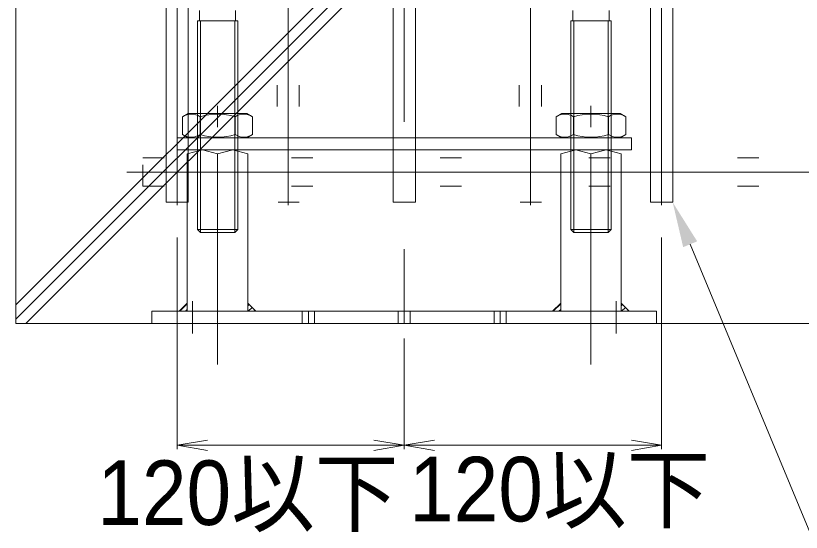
# Model space of a CAD drawing. Units: millimetres at full size; details may follow other scales. Extents: x -2994 to 2994, y -2281 to 2281.
# Drawn here: x 924.8 to 1184.3, y -1480 to -1309.3 of the extents above; entities that cross this region are included whole.
import ezdxf
from ezdxf.enums import TextEntityAlignment as Align

# ---------------------------------------------------------------- set-up
doc = ezdxf.new("R2010")
doc.units = ezdxf.units.MM
doc.header["$LTSCALE"] = 28.063
for name, pattern in [('CHAIN', [18.5, 12, -1.5, 3.5, -1.5]), ('DOTTED', [1.75, 0.25, -1.5]), ('LONG_DASHED_DOTTED', [15.25, 12, -1.5, 0.25, -1.5])]:
    doc.linetypes.add(name, pattern=pattern)
doc.layers.add('1-0_0', color=4, linetype='Continuous', lineweight=9)
doc.layers.add('1-B_レイヤ0', color=2, linetype='Continuous', lineweight=15)
doc.styles.add('ＭＳ Ｐゴシック', font='')
doc.styles.get('ＭＳ Ｐゴシック').set_extended_font_data('MS PGothic')

msp = doc.modelspace()

# ---------------------------------------------------------------- linework, layer by layer
at = {"layer": '1-0_0', "lineweight": 5}
for p, q in [((978.14, -1382.66), (978.14, -1452.53)), ((1138.14, -1382.66), (1138.14, -1452.53)), ((1053.14, -1415.99), (1053.14, -1452.53)), ((1053.14, -1415.99), (1053.14, -1452.53)), ((978.14, -1451.28), (988.14, -1449.61)), ((1053.14, -1451.28), (1043.14, -1449.61)), ((1053.14, -1451.28), (1063.14, -1449.61)), ((1138.14, -1451.28), (1128.14, -1449.61)), ((978.14, -1451.28), (988.14, -1452.95)), ((978.14, -1451.28), (1053.14, -1451.28)), ((1053.14, -1451.28), (1043.14, -1452.95)), ((1053.14, -1451.28), (1063.14, -1452.95)), ((1053.14, -1451.28), (1138.14, -1451.28)), ((1138.14, -1451.28), (1128.14, -1452.95))]:
    msp.add_line(p, q, dxfattribs=at)
at = {"layer": '1-0_0', "color": 6, "lineweight": 5}
msp.add_lwpolyline([(1147.57, -1384.84), (1187.15, -1479.97), (1195.15, -1479.97), (1501.26, -1479.97)], dxfattribs=at)
at = {"layer": '1-0_0', "color": 6}
msp.add_solid([(1141.8, -1370.99), (1145.26, -1385.8), (1149.88, -1383.88)], dxfattribs=at)
at = {"layer": '1-B_レイヤ0', "color": 4, "linetype": 'LONG_DASHED_DOTTED'}
for p, q in [((991.47, -960.24), (991.47, -1424.54)), ((1114.8, -960.24), (1114.8, -1424.54)), ((978.14, -1035.17), (978.14, -1377.66)), ((1014.8, -1035.17), (1014.8, -1377.66)), ((1094.8, -1035.17), (1094.8, -1377.66)), ((1138.14, -1035.17), (1138.14, -1377.66)), ((961.47, -1360.99), (1486.47, -1360.99))]:
    msp.add_line(p, q, dxfattribs=at)
at = {"layer": '1-B_レイヤ0', "color": 4, "linetype": 'CHAIN'}
for p, q in [((1053.14, -1007.66), (1053.14, -1410.99)), ((983.14, -1414.32), (983.14, -1403.66)), ((1123.14, -1414.32), (1123.14, -1403.66))]:
    msp.add_line(p, q, dxfattribs=at)
at = {"layer": '1-B_レイヤ0'}
for p, q in [((924.8, -1010.99), (924.8, -1410.99)), ((985.5, -1307.66), (985.5, -1310.99)), ((997.44, -1307.66), (997.44, -1310.99)), ((1108.84, -1307.66), (1108.84, -1310.99)), ((1120.77, -1307.66), (1120.77, -1310.99)), ((984.8, -1310.99), (998.14, -1310.99)), ((984.8, -1379.99), (984.8, -1310.99)), ((985.8, -1380.99), (985.8, -1310.99)), ((997.14, -1380.99), (997.14, -1310.99)), ((998.14, -1379.99), (998.14, -1310.99)), ((1108.14, -1310.99), (1121.47, -1310.99)), ((1108.14, -1379.99), (1108.14, -1310.99)), ((1109.14, -1380.99), (1109.14, -1310.99)), ((1120.47, -1380.99), (1120.47, -1310.99)), ((1121.47, -1379.99), (1121.47, -1310.99)), ((979.92, -1342.74), (981.8, -1341.66)), ((979.92, -1348.57), (979.92, -1342.74)), ((1001.14, -1341.66), (981.8, -1341.66)), ((985.7, -1348.57), (985.7, -1342.74)), ((997.24, -1348.57), (997.24, -1342.74)), ((1003.02, -1342.74), (1001.14, -1341.66)), ((1003.02, -1348.57), (1003.02, -1342.74)), ((1103.26, -1342.74), (1105.14, -1341.66)), ((1103.26, -1348.57), (1103.26, -1342.74)), ((1124.47, -1341.66), (1105.14, -1341.66)), ((1109.03, -1348.57), (1109.03, -1342.74)), ((1120.58, -1348.57), (1120.58, -1342.74)), ((1126.35, -1342.74), (1124.47, -1341.66)), ((1126.35, -1348.57), (1126.35, -1342.74)), ((979.92, -1348.57), (981.8, -1349.66)), ((1003.02, -1348.57), (1001.14, -1349.66)), ((1103.26, -1348.57), (1105.14, -1349.66)), ((1126.35, -1348.57), (1124.47, -1349.66)), ((978.14, -1349.66), (978.14, -1353.66)), ((978.14, -1349.66), (1128.14, -1349.66)), ((1001.14, -1349.66), (981.8, -1349.66)), ((1124.47, -1349.66), (1105.14, -1349.66)), ((1128.14, -1349.66), (1128.14, -1353.66)), ((978.14, -1353.66), (1128.14, -1353.66)), ((986.47, -1353.66), (981.47, -1354.99)), ((986.47, -1353.66), (996.47, -1353.66)), ((991.47, -1354.99), (986.47, -1353.66)), ((996.47, -1353.66), (991.47, -1354.99)), ((1001.47, -1354.99), (996.47, -1353.66)), ((1119.8, -1353.66), (1109.8, -1353.66)), ((981.47, -1406.99), (981.47, -1354.99)), ((991.47, -1406.99), (991.47, -1354.99)), ((1001.47, -1406.99), (1001.47, -1354.99)), ((1104.8, -1406.99), (1104.8, -1354.99)), ((1114.8, -1406.99), (1114.8, -1354.99)), ((1124.8, -1406.99), (1124.8, -1354.99)), ((984.8, -1379.99), (998.14, -1379.99)), ((1108.14, -1379.99), (1121.47, -1379.99)), ((969.8, -1410.99), (969.8, -1406.99)), ((1136.47, -1406.99), (969.8, -1406.99)), ((1019.47, -1410.99), (1019.47, -1406.99)), ((1021.47, -1406.99), (1021.47, -1410.99)), ((1023.47, -1410.99), (1023.47, -1406.99)), ((1051.14, -1410.99), (1051.14, -1406.99)), ((1053.14, -1406.99), (1053.14, -1410.99)), ((1055.14, -1410.99), (1055.14, -1406.99)), ((1082.8, -1410.99), (1082.8, -1406.99)), ((1084.8, -1406.99), (1084.8, -1410.99)), ((1086.8, -1410.99), (1086.8, -1406.99)), ((1136.47, -1410.99), (1136.47, -1406.99)), ((924.8, -1410.99), (1486.47, -1410.99)), ((1136.47, -1410.99), (969.8, -1410.99))]:
    msp.add_line(p, q, dxfattribs=at)
at = {"layer": '1-B_レイヤ0', "color": 7}
for p, q in [((1323.42, -1010.99), (924.8, -1409.61)), ((1318.71, -1010.99), (924.8, -1404.9)), ((1328.14, -1010.99), (928.14, -1410.99))]:
    msp.add_line(p, q, dxfattribs=at)
at = {"layer": '1-B_レイヤ0', "color": 6}
for p, q in [((974.47, -1037.66), (974.47, -1370.99)), ((981.8, -1037.66), (981.8, -1370.99)), ((1049.47, -1037.66), (1049.47, -1370.99)), ((1056.8, -1037.66), (1056.8, -1370.99)), ((1134.47, -1037.66), (1134.47, -1370.99)), ((1141.8, -1037.66), (1141.8, -1370.99)), ((974.47, -1370.99), (981.8, -1370.99)), ((1049.47, -1370.99), (1056.8, -1370.99)), ((1134.47, -1370.99), (1141.8, -1370.99))]:
    msp.add_line(p, q, dxfattribs=at)
at = {"layer": '1-B_レイヤ0', "color": 6, "linetype": 'DOTTED'}
for p, q in [((1011.14, -1037.66), (1011.14, -1370.99)), ((1018.47, -1037.66), (1018.47, -1370.99)), ((1091.14, -1037.66), (1091.14, -1370.99)), ((1098.47, -1037.66), (1098.47, -1370.99)), ((966.8, -1365.66), (966.8, -1356.32)), ((966.8, -1356.32), (1486.47, -1356.32)), ((966.8, -1365.66), (1486.47, -1365.66)), ((1018.47, -1370.99), (1011.14, -1370.99)), ((1098.47, -1370.99), (1091.14, -1370.99))]:
    msp.add_line(p, q, dxfattribs=at)
at = {"layer": '1-B_レイヤ0', "color": 3}
for p, q in [((981.47, -1404.32), (978.8, -1406.99)), ((981.47, -1404.5), (978.98, -1406.99)), ((1001.47, -1404.32), (1004.14, -1406.99)), ((1001.93, -1404.78), (1001.47, -1405.24)), ((1002.87, -1405.73), (1001.61, -1406.99)), ((1104.8, -1404.32), (1102.14, -1406.99)), ((1104.8, -1404.5), (1102.31, -1406.99)), ((1124.8, -1404.32), (1127.47, -1406.99)), ((1125.26, -1404.78), (1124.8, -1405.24)), ((1126.21, -1405.73), (1124.94, -1406.99)), ((981.47, -1406.38), (980.86, -1406.99)), ((1003.81, -1406.67), (1003.49, -1406.99)), ((1104.8, -1406.38), (1104.2, -1406.99)), ((1127.15, -1406.67), (1126.82, -1406.99))]:
    msp.add_line(p, q, dxfattribs=at)
at = {"layer": '1-B_レイヤ0'}
for points in [[(1104.8, -1354.99), (1109.8, -1353.66), (1114.8, -1354.99), (1119.8, -1353.66), (1124.8, -1354.99)], [(984.8, -1379.99), (985.8, -1380.99), (997.14, -1380.99), (998.14, -1379.99)], [(1108.14, -1379.99), (1109.14, -1380.99), (1120.47, -1380.99), (1121.47, -1379.99)]]:
    msp.add_lwpolyline(points, dxfattribs=at)
for centre, radius, start, end in [((982.81, -1346.96), 5.11, 55.6159, 124.3841), ((991.47, -1360.96), 19.11, 72.4121, 107.5879), ((1000.13, -1346.96), 5.11, 55.6159, 124.3841), ((1106.14, -1346.96), 5.11, 55.6159, 124.3841), ((1114.8, -1360.96), 19.11, 72.4121, 107.5879), ((1123.46, -1346.96), 5.11, 55.6159, 124.3841), ((982.81, -1344.35), 5.11, 235.6159, 304.3841), ((991.47, -1330.36), 19.11, 252.4121, 287.5879), ((1000.13, -1344.35), 5.11, 235.6159, 304.3841), ((1106.14, -1344.35), 5.11, 235.6159, 304.3841), ((1114.8, -1330.36), 19.11, 252.4121, 287.5879), ((1123.46, -1344.35), 5.11, 235.6159, 304.3841)]:
    msp.add_arc(centre, radius, start, end, dxfattribs=at)

# ---------------------------------------------------------------- texts
at = {"layer": '1-0_0', "style": 'ＭＳ Ｐゴシック', "width": 0.95}
for p in [(951.73, -1484), (1054.72, -1482.81)]:
    msp.add_text('120以下', height=21.33, dxfattribs=at).set_placement(p, align=Align.BOTTOM_LEFT)

doc.saveas('drawing.dxf')
